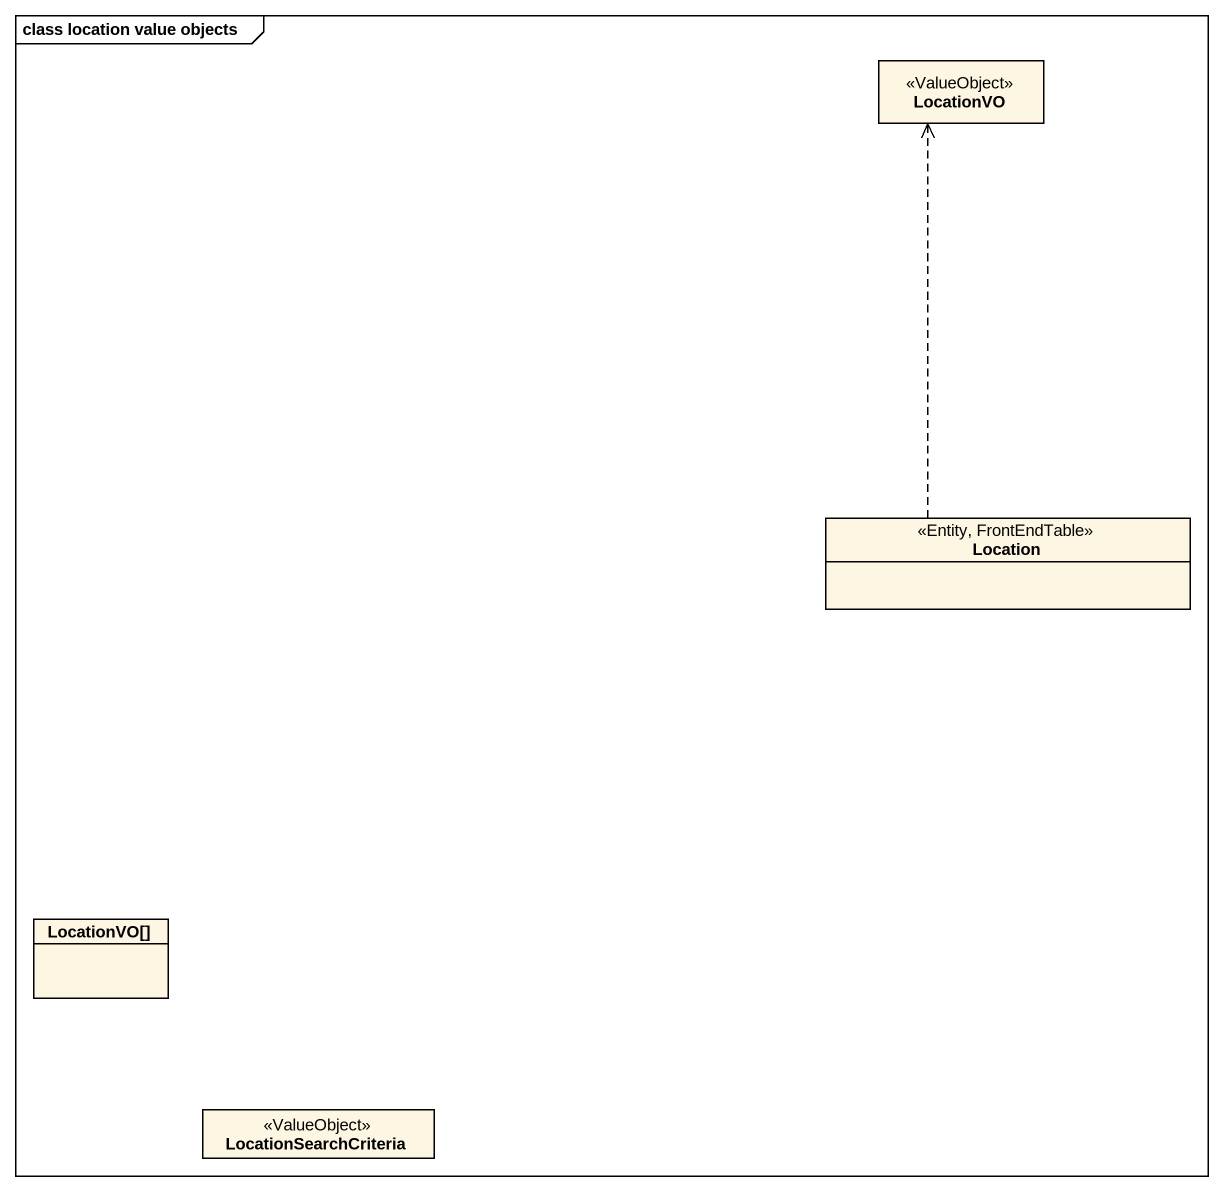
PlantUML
@startuml
mainframe class location value objects
hide circle
hide empty members
class LocationVO <<ValueObject>>
class Location <<Entity, FrontEndTable>>
class "LocationVO[]" as LocationVO_2
class LocationSearchCriteria <<ValueObject>>
Location .up.> LocationVO
@enduml
